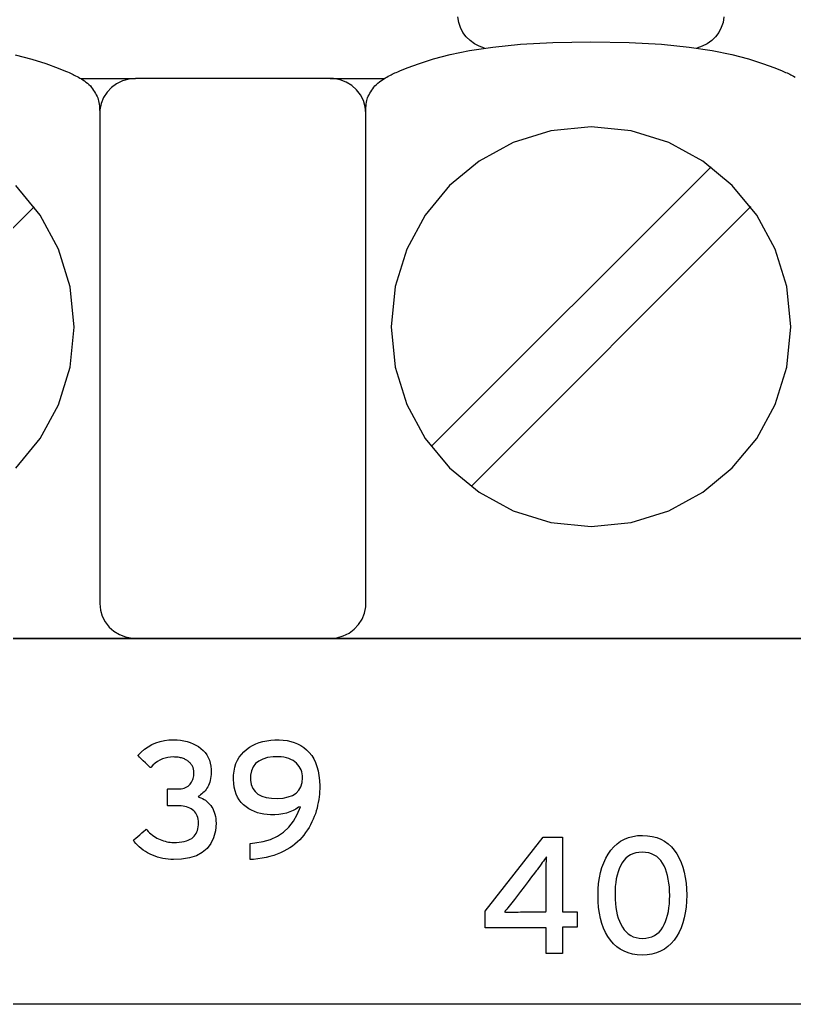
# Model space of a CAD drawing. Extents: x 1 to 47.7, y 0.2 to 35.
# Drawn here: x 39.492 to 40.141, y 8.915 to 9.739 of the extents above; entities that cross this region are included whole.
import ezdxf

# ---------------------------------------------------------------- set-up
doc = ezdxf.new("R2010")
doc.units = 0
doc.header["$MEASUREMENT"] = 0
for name, color, linetype in [('7_1__EMPTY_IO_BOARD_POSITI', 7, 'CONTINUOUS'), ('7_2___8__INDEPENDENT_INPUT', 7, 'CONTINUOUS'), ('7_3___8__OPTOISO_INDEPENDE', 7, 'CONTINUOUS'), ('7_4___24__OPTOISO_INDEPEND', 7, 'CONTINUOUS'), ('7_5___8__INDEPENDENT_INPUT', 7, 'CONTINUOUS'), ('7_6____8__INDEPENDENT_INPU', 7, 'CONTINUOUS'), ('7_7____8__OPTOISO_INDEPEND', 7, 'CONTINUOUS'), ('7_8____8__OPTOISO_INDEPEND', 7, 'CONTINUOUS'), ('8_0_____DWG', 7, 'CONTINUOUS')]:
    doc.layers.add(name, color=color, linetype=linetype)

msp = doc.modelspace()

# ---------------------------------------------------------------- linework, layer by layer
at = {"layer": '7_1__EMPTY_IO_BOARD_POSITI'}
msp.add_lwpolyline([(41.40713, 9.22089), (41.21915, 9.22089), (41.02541, 9.22089), (40.82712, 9.22089), (40.6255, 9.22089), (40.2172, 9.22089), (39.81029, 9.22089), (39.61043, 9.22089), (39.41458, 9.22089)], dxfattribs=at)
at = {"layer": '7_2___8__INDEPENDENT_INPUT'}
for points in [[(39.88171, 9.71531), (39.87727, 9.7168), (39.87318, 9.71892), (39.8695, 9.72161), (39.86629, 9.7248), (39.86361, 9.72844), (39.86152, 9.73248), (39.86008, 9.73684), (39.85936, 9.74148)], [(40.08206, 9.74147), (40.08134, 9.7368), (40.07989, 9.73242), (40.07778, 9.72838), (40.07507, 9.72474), (40.07182, 9.72155), (40.0681, 9.71888), (40.06397, 9.71678), (40.05949, 9.71531)], [(39.78229, 9.66064), (39.7823, 9.66214), (39.78232, 9.66371), (39.78237, 9.66531), (39.78245, 9.66691), (39.78257, 9.66847), (39.78274, 9.66995), (39.78297, 9.67133), (39.78326, 9.67255), (39.78368, 9.67369), (39.78428, 9.67494), (39.78497, 9.67619), (39.78572, 9.67746), (39.78653, 9.67873), (39.78737, 9.68), (39.78821, 9.68126), (39.78904, 9.68252), (39.78983, 9.68377), (39.79106, 9.68493), (39.79237, 9.68599), (39.79365, 9.68699), (39.79491, 9.68792), (39.79615, 9.68878), (39.79738, 9.68959), (39.79861, 9.69035), (39.79984, 9.69106), (39.80108, 9.69172), (39.80225, 9.69234), (39.80334, 9.6929), (39.8044, 9.69342), (39.80546, 9.69393), (39.80657, 9.69444), (39.80777, 9.69497), (39.8091, 9.69554), (39.8106, 9.69615), (39.81691, 9.69864), (39.82719, 9.70244), (39.83898, 9.70626), (39.8528, 9.70993), (39.86918, 9.71328), (39.88864, 9.71617), (39.91171, 9.71843), (39.93891, 9.7199), (39.97077, 9.72043), (40.00263, 9.7199), (40.02983, 9.71843), (40.0529, 9.71617), (40.07235, 9.71328), (40.08873, 9.70993), (40.10255, 9.70626), (40.11433, 9.70244), (40.12461, 9.69864), (40.13093, 9.69615), (40.13243, 9.69554), (40.13376, 9.69497), (40.13495, 9.69444), (40.13606, 9.69393), (40.13713, 9.69342), (40.13818, 9.6929), (40.13928, 9.69234), (40.14044, 9.69172), (40.14168, 9.69106)], [(39.48871, 9.70975), (39.50253, 9.70609), (39.51432, 9.70227), (39.5246, 9.69846), (39.53092, 9.69598), (39.53241, 9.69536), (39.53374, 9.69479), (39.53494, 9.69427), (39.53605, 9.69376), (39.53711, 9.69325), (39.53817, 9.69272), (39.53926, 9.69216), (39.54043, 9.69154), (39.54167, 9.69088), (39.5429, 9.69017), (39.54413, 9.68941), (39.54536, 9.68861), (39.5466, 9.68774), (39.54786, 9.68681), (39.54914, 9.68582), (39.55045, 9.68475), (39.55168, 9.6836), (39.55247, 9.68235), (39.5533, 9.68109), (39.55415, 9.67982), (39.55498, 9.67855), (39.55579, 9.67728), (39.55655, 9.67602), (39.55723, 9.67476), (39.55783, 9.67352), (39.55825, 9.67237), (39.55856, 9.67115), (39.55882, 9.66978), (39.55902, 9.66829), (39.55918, 9.66673), (39.5593, 9.66513), (39.55938, 9.66353), (39.55942, 9.66196), (39.55944, 9.66046)], [(39.5439, 9.68988), (39.58945, 9.68988)], [(39.7523, 9.68988), (39.79785, 9.68988)], [(39.83699, 9.3817), (40.07126, 9.61596)], [(39.48908, 9.3636), (39.50951, 9.38832), (39.52494, 9.4167), (39.53469, 9.44807), (39.53809, 9.48175), (39.53469, 9.51546), (39.52494, 9.54687), (39.50951, 9.57531), (39.48908, 9.60011)], [(39.2704, 9.3481), (39.50467, 9.58237)], [(39.87041, 9.34828), (40.10468, 9.58254)], [(39.4199, 9.22096), (39.5591, 9.22096), (39.70052, 9.22096), (39.98826, 9.22096), (40.27957, 9.22096), (40.57088, 9.22096), (40.85863, 9.22096), (41.00005, 9.22096), (41.13925, 9.22096), (41.27577, 9.22096), (41.40918, 9.22096)]]:
    msp.add_lwpolyline(points, dxfattribs=at)
for points in [[(39.78229, 9.66064), (39.78175, 9.6662), (39.7802, 9.67141), (39.77773, 9.67616), (39.77444, 9.68037), (39.77045, 9.68393), (39.76584, 9.68674), (39.76072, 9.68872), (39.75519, 9.68975), (39.75068, 9.68988), (39.73888, 9.68988), (39.71833, 9.68988), (39.69221, 9.68988), (39.6637, 9.68988), (39.63599, 9.68988), (39.61225, 9.68988), (39.59568, 9.68988), (39.58945, 9.68988), (39.58375, 9.68936), (39.57841, 9.68784), (39.57353, 9.68543), (39.56922, 9.68224), (39.56556, 9.67834), (39.56267, 9.67385), (39.56064, 9.66885), (39.55958, 9.66346), (39.55945, 9.65655), (39.55945, 9.62682), (39.55945, 9.57505), (39.55945, 9.50924), (39.55945, 9.43743), (39.55945, 9.36762), (39.55945, 9.30783), (39.55945, 9.26607), (39.55945, 9.25037), (39.55999, 9.24481), (39.56154, 9.23961), (39.56401, 9.23485), (39.5673, 9.23064), (39.5713, 9.22709), (39.57591, 9.22427), (39.58103, 9.2223), (39.58656, 9.22127), (39.59107, 9.22113), (39.60287, 9.22113), (39.62342, 9.22113), (39.64955, 9.22113), (39.67805, 9.22113), (39.70576, 9.22113), (39.7295, 9.22113), (39.74607, 9.22113), (39.7523, 9.22113), (39.758, 9.22166), (39.76334, 9.22317), (39.76822, 9.22558), (39.77253, 9.22878), (39.77618, 9.23267), (39.77907, 9.23717), (39.78109, 9.24216), (39.78216, 9.24755), (39.78229, 9.25447), (39.78229, 9.28419), (39.78229, 9.33597), (39.78229, 9.40177), (39.78229, 9.47359), (39.78229, 9.5434), (39.78229, 9.60319), (39.78229, 9.64494)], [(39.80341, 9.48193), (39.80681, 9.44825), (39.81656, 9.41688), (39.832, 9.3885), (39.85244, 9.36378), (39.87721, 9.34338), (39.90565, 9.32798), (39.93709, 9.31825), (39.97084, 9.31486), (40.00454, 9.31825), (40.03593, 9.32798), (40.06434, 9.34338), (40.0891, 9.36378), (40.10953, 9.3885), (40.12495, 9.41688), (40.1347, 9.44825), (40.1381, 9.48193), (40.1347, 9.51564), (40.12495, 9.54705), (40.10953, 9.57549), (40.0891, 9.60028), (40.06434, 9.62075), (40.03593, 9.6362), (40.00454, 9.64597), (39.97084, 9.64938), (39.93709, 9.64597), (39.90565, 9.6362), (39.87721, 9.62075), (39.85244, 9.60028), (39.832, 9.57549), (39.81656, 9.54705), (39.80681, 9.51564)]]:
    msp.add_lwpolyline(points, close=True, dxfattribs=at)
at = {"layer": '7_3___8__OPTOISO_INDEPENDE'}
for points in [[(39.88171, 9.71531), (39.87727, 9.7168), (39.87318, 9.71892), (39.8695, 9.72161), (39.86629, 9.7248), (39.86361, 9.72844), (39.86152, 9.73248), (39.86008, 9.73684), (39.85936, 9.74148)], [(40.08206, 9.74147), (40.08134, 9.7368), (40.07989, 9.73242), (40.07778, 9.72838), (40.07507, 9.72474), (40.07182, 9.72155), (40.0681, 9.71888), (40.06397, 9.71678), (40.05949, 9.71531)], [(39.78229, 9.66064), (39.7823, 9.66214), (39.78232, 9.66371), (39.78237, 9.66531), (39.78245, 9.66691), (39.78257, 9.66847), (39.78274, 9.66995), (39.78297, 9.67133), (39.78326, 9.67255), (39.78368, 9.67369), (39.78428, 9.67494), (39.78497, 9.67619), (39.78572, 9.67746), (39.78653, 9.67873), (39.78737, 9.68), (39.78821, 9.68126), (39.78904, 9.68252), (39.78983, 9.68377), (39.79106, 9.68493), (39.79237, 9.68599), (39.79365, 9.68699), (39.79491, 9.68792), (39.79615, 9.68878), (39.79738, 9.68959), (39.79861, 9.69035), (39.79984, 9.69106), (39.80108, 9.69172), (39.80225, 9.69234), (39.80334, 9.6929), (39.8044, 9.69342), (39.80546, 9.69393), (39.80657, 9.69444), (39.80777, 9.69497), (39.8091, 9.69554), (39.8106, 9.69615), (39.81691, 9.69864), (39.82719, 9.70244), (39.83898, 9.70626), (39.8528, 9.70993), (39.86918, 9.71328), (39.88864, 9.71617), (39.91171, 9.71843), (39.93891, 9.7199), (39.97077, 9.72043), (40.00263, 9.7199), (40.02983, 9.71843), (40.0529, 9.71617), (40.07235, 9.71328), (40.08873, 9.70993), (40.10255, 9.70626), (40.11433, 9.70244), (40.12461, 9.69864), (40.13093, 9.69615), (40.13243, 9.69554), (40.13376, 9.69497), (40.13495, 9.69444), (40.13606, 9.69393), (40.13713, 9.69342), (40.13818, 9.6929), (40.13928, 9.69234), (40.14044, 9.69172), (40.14168, 9.69106)], [(39.48871, 9.70975), (39.50253, 9.70609), (39.51432, 9.70227), (39.5246, 9.69846), (39.53092, 9.69598), (39.53241, 9.69536), (39.53374, 9.69479), (39.53494, 9.69427), (39.53605, 9.69376), (39.53711, 9.69325), (39.53817, 9.69272), (39.53926, 9.69216), (39.54043, 9.69154), (39.54167, 9.69088), (39.5429, 9.69017), (39.54413, 9.68941), (39.54536, 9.68861), (39.5466, 9.68774), (39.54786, 9.68681), (39.54914, 9.68582), (39.55045, 9.68475), (39.55168, 9.6836), (39.55247, 9.68235), (39.5533, 9.68109), (39.55415, 9.67982), (39.55498, 9.67855), (39.55579, 9.67728), (39.55655, 9.67602), (39.55723, 9.67476), (39.55783, 9.67352), (39.55825, 9.67237), (39.55856, 9.67115), (39.55882, 9.66978), (39.55902, 9.66829), (39.55918, 9.66673), (39.5593, 9.66513), (39.55938, 9.66353), (39.55942, 9.66196), (39.55944, 9.66046)], [(39.5439, 9.68988), (39.58945, 9.68988)], [(39.7523, 9.68988), (39.79785, 9.68988)], [(39.83699, 9.3817), (40.07126, 9.61596)], [(39.48908, 9.3636), (39.50951, 9.38832), (39.52494, 9.4167), (39.53469, 9.44807), (39.53809, 9.48175), (39.53469, 9.51546), (39.52494, 9.54687), (39.50951, 9.57531), (39.48908, 9.60011)], [(39.2704, 9.3481), (39.50467, 9.58237)], [(39.87041, 9.34828), (40.10468, 9.58254)], [(39.4199, 9.22096), (39.5591, 9.22096), (39.70052, 9.22096), (39.98826, 9.22096), (40.27957, 9.22096), (40.57088, 9.22096), (40.85863, 9.22096), (41.00005, 9.22096), (41.13925, 9.22096), (41.27577, 9.22096), (41.40918, 9.22096)]]:
    msp.add_lwpolyline(points, dxfattribs=at)
for points in [[(39.78229, 9.66064), (39.78175, 9.6662), (39.7802, 9.67141), (39.77773, 9.67616), (39.77444, 9.68037), (39.77045, 9.68393), (39.76584, 9.68674), (39.76072, 9.68872), (39.75519, 9.68975), (39.75068, 9.68988), (39.73888, 9.68988), (39.71833, 9.68988), (39.69221, 9.68988), (39.6637, 9.68988), (39.63599, 9.68988), (39.61225, 9.68988), (39.59568, 9.68988), (39.58945, 9.68988), (39.58375, 9.68936), (39.57841, 9.68784), (39.57353, 9.68543), (39.56922, 9.68224), (39.56556, 9.67834), (39.56267, 9.67385), (39.56064, 9.66885), (39.55958, 9.66346), (39.55945, 9.65655), (39.55945, 9.62682), (39.55945, 9.57505), (39.55945, 9.50924), (39.55945, 9.43743), (39.55945, 9.36762), (39.55945, 9.30783), (39.55945, 9.26607), (39.55945, 9.25037), (39.55999, 9.24481), (39.56154, 9.23961), (39.56401, 9.23485), (39.5673, 9.23064), (39.5713, 9.22709), (39.57591, 9.22427), (39.58103, 9.2223), (39.58656, 9.22127), (39.59107, 9.22113), (39.60287, 9.22113), (39.62342, 9.22113), (39.64955, 9.22113), (39.67805, 9.22113), (39.70576, 9.22113), (39.7295, 9.22113), (39.74607, 9.22113), (39.7523, 9.22113), (39.758, 9.22166), (39.76334, 9.22317), (39.76822, 9.22558), (39.77253, 9.22878), (39.77618, 9.23267), (39.77907, 9.23717), (39.78109, 9.24216), (39.78216, 9.24755), (39.78229, 9.25447), (39.78229, 9.28419), (39.78229, 9.33597), (39.78229, 9.40177), (39.78229, 9.47359), (39.78229, 9.5434), (39.78229, 9.60319), (39.78229, 9.64494)], [(39.80341, 9.48193), (39.80681, 9.44825), (39.81656, 9.41688), (39.832, 9.3885), (39.85244, 9.36378), (39.87721, 9.34338), (39.90565, 9.32798), (39.93709, 9.31825), (39.97084, 9.31486), (40.00454, 9.31825), (40.03593, 9.32798), (40.06434, 9.34338), (40.0891, 9.36378), (40.10953, 9.3885), (40.12495, 9.41688), (40.1347, 9.44825), (40.1381, 9.48193), (40.1347, 9.51564), (40.12495, 9.54705), (40.10953, 9.57549), (40.0891, 9.60028), (40.06434, 9.62075), (40.03593, 9.6362), (40.00454, 9.64597), (39.97084, 9.64938), (39.93709, 9.64597), (39.90565, 9.6362), (39.87721, 9.62075), (39.85244, 9.60028), (39.832, 9.57549), (39.81656, 9.54705), (39.80681, 9.51564)]]:
    msp.add_lwpolyline(points, close=True, dxfattribs=at)
at = {"layer": '7_4___24__OPTOISO_INDEPEND'}
for points in [[(39.88171, 9.71531), (39.87727, 9.7168), (39.87318, 9.71892), (39.8695, 9.72161), (39.86629, 9.7248), (39.86361, 9.72844), (39.86152, 9.73248), (39.86008, 9.73684), (39.85936, 9.74148)], [(40.08206, 9.74147), (40.08134, 9.7368), (40.07989, 9.73242), (40.07778, 9.72838), (40.07507, 9.72474), (40.07182, 9.72155), (40.0681, 9.71888), (40.06397, 9.71678), (40.05949, 9.71531)], [(39.78229, 9.66064), (39.7823, 9.66214), (39.78232, 9.66371), (39.78237, 9.66531), (39.78245, 9.66691), (39.78257, 9.66847), (39.78274, 9.66995), (39.78297, 9.67133), (39.78326, 9.67255), (39.78368, 9.67369), (39.78428, 9.67494), (39.78497, 9.67619), (39.78572, 9.67746), (39.78653, 9.67873), (39.78737, 9.68), (39.78821, 9.68126), (39.78904, 9.68252), (39.78983, 9.68377), (39.79106, 9.68493), (39.79237, 9.68599), (39.79365, 9.68699), (39.79491, 9.68792), (39.79615, 9.68878), (39.79738, 9.68959), (39.79861, 9.69035), (39.79984, 9.69106), (39.80108, 9.69172), (39.80225, 9.69234), (39.80334, 9.6929), (39.8044, 9.69342), (39.80546, 9.69393), (39.80657, 9.69444), (39.80777, 9.69497), (39.8091, 9.69554), (39.8106, 9.69615), (39.81691, 9.69864), (39.82719, 9.70244), (39.83898, 9.70626), (39.8528, 9.70993), (39.86918, 9.71328), (39.88864, 9.71617), (39.91171, 9.71843), (39.93891, 9.7199), (39.97077, 9.72043), (40.00263, 9.7199), (40.02983, 9.71843), (40.0529, 9.71617), (40.07235, 9.71328), (40.08873, 9.70993), (40.10255, 9.70626), (40.11433, 9.70244), (40.12461, 9.69864), (40.13093, 9.69615), (40.13243, 9.69554), (40.13376, 9.69497), (40.13495, 9.69444), (40.13606, 9.69393), (40.13713, 9.69342), (40.13818, 9.6929), (40.13928, 9.69234), (40.14044, 9.69172), (40.14168, 9.69106)], [(39.48871, 9.70975), (39.50253, 9.70609), (39.51432, 9.70227), (39.5246, 9.69846), (39.53092, 9.69598), (39.53241, 9.69536), (39.53374, 9.69479), (39.53494, 9.69427), (39.53605, 9.69376), (39.53711, 9.69325), (39.53817, 9.69272), (39.53926, 9.69216), (39.54043, 9.69154), (39.54167, 9.69088), (39.5429, 9.69017), (39.54413, 9.68941), (39.54536, 9.68861), (39.5466, 9.68774), (39.54786, 9.68681), (39.54914, 9.68582), (39.55045, 9.68475), (39.55168, 9.6836), (39.55247, 9.68235), (39.5533, 9.68109), (39.55415, 9.67982), (39.55498, 9.67855), (39.55579, 9.67728), (39.55655, 9.67602), (39.55723, 9.67476), (39.55783, 9.67352), (39.55825, 9.67237), (39.55856, 9.67115), (39.55882, 9.66978), (39.55902, 9.66829), (39.55918, 9.66673), (39.5593, 9.66513), (39.55938, 9.66353), (39.55942, 9.66196), (39.55944, 9.66046)], [(39.5439, 9.68988), (39.58945, 9.68988)], [(39.7523, 9.68988), (39.79785, 9.68988)], [(39.83699, 9.3817), (40.07126, 9.61596)], [(39.48908, 9.3636), (39.50951, 9.38832), (39.52494, 9.4167), (39.53469, 9.44807), (39.53809, 9.48175), (39.53469, 9.51546), (39.52494, 9.54687), (39.50951, 9.57531), (39.48908, 9.60011)], [(39.2704, 9.3481), (39.50467, 9.58237)], [(39.87041, 9.34828), (40.10468, 9.58254)], [(39.4199, 9.22096), (39.5591, 9.22096), (39.70052, 9.22096), (39.98826, 9.22096), (40.27957, 9.22096), (40.57088, 9.22096), (40.85863, 9.22096), (41.00005, 9.22096), (41.13925, 9.22096), (41.27577, 9.22096), (41.40918, 9.22096)]]:
    msp.add_lwpolyline(points, dxfattribs=at)
for points in [[(39.78229, 9.66064), (39.78175, 9.6662), (39.7802, 9.67141), (39.77773, 9.67616), (39.77444, 9.68037), (39.77045, 9.68393), (39.76584, 9.68674), (39.76072, 9.68872), (39.75519, 9.68975), (39.75068, 9.68988), (39.73888, 9.68988), (39.71833, 9.68988), (39.69221, 9.68988), (39.6637, 9.68988), (39.63599, 9.68988), (39.61225, 9.68988), (39.59568, 9.68988), (39.58945, 9.68988), (39.58375, 9.68936), (39.57841, 9.68784), (39.57353, 9.68543), (39.56922, 9.68224), (39.56556, 9.67834), (39.56267, 9.67385), (39.56064, 9.66885), (39.55958, 9.66346), (39.55945, 9.65655), (39.55945, 9.62682), (39.55945, 9.57505), (39.55945, 9.50924), (39.55945, 9.43743), (39.55945, 9.36762), (39.55945, 9.30783), (39.55945, 9.26607), (39.55945, 9.25037), (39.55999, 9.24481), (39.56154, 9.23961), (39.56401, 9.23485), (39.5673, 9.23064), (39.5713, 9.22709), (39.57591, 9.22427), (39.58103, 9.2223), (39.58656, 9.22127), (39.59107, 9.22113), (39.60287, 9.22113), (39.62342, 9.22113), (39.64955, 9.22113), (39.67805, 9.22113), (39.70576, 9.22113), (39.7295, 9.22113), (39.74607, 9.22113), (39.7523, 9.22113), (39.758, 9.22166), (39.76334, 9.22317), (39.76822, 9.22558), (39.77253, 9.22878), (39.77618, 9.23267), (39.77907, 9.23717), (39.78109, 9.24216), (39.78216, 9.24755), (39.78229, 9.25447), (39.78229, 9.28419), (39.78229, 9.33597), (39.78229, 9.40177), (39.78229, 9.47359), (39.78229, 9.5434), (39.78229, 9.60319), (39.78229, 9.64494)], [(39.80341, 9.48193), (39.80681, 9.44825), (39.81656, 9.41688), (39.832, 9.3885), (39.85244, 9.36378), (39.87721, 9.34338), (39.90565, 9.32798), (39.93709, 9.31825), (39.97084, 9.31486), (40.00454, 9.31825), (40.03593, 9.32798), (40.06434, 9.34338), (40.0891, 9.36378), (40.10953, 9.3885), (40.12495, 9.41688), (40.1347, 9.44825), (40.1381, 9.48193), (40.1347, 9.51564), (40.12495, 9.54705), (40.10953, 9.57549), (40.0891, 9.60028), (40.06434, 9.62075), (40.03593, 9.6362), (40.00454, 9.64597), (39.97084, 9.64938), (39.93709, 9.64597), (39.90565, 9.6362), (39.87721, 9.62075), (39.85244, 9.60028), (39.832, 9.57549), (39.81656, 9.54705), (39.80681, 9.51564)]]:
    msp.add_lwpolyline(points, close=True, dxfattribs=at)
at = {"layer": '7_5___8__INDEPENDENT_INPUT'}
for points in [[(39.88171, 9.71531), (39.87727, 9.7168), (39.87318, 9.71892), (39.8695, 9.72161), (39.86629, 9.7248), (39.86361, 9.72844), (39.86152, 9.73248), (39.86008, 9.73684), (39.85936, 9.74148)], [(40.08206, 9.74147), (40.08134, 9.7368), (40.07989, 9.73242), (40.07778, 9.72838), (40.07507, 9.72474), (40.07182, 9.72155), (40.0681, 9.71888), (40.06397, 9.71678), (40.05949, 9.71531)], [(39.78229, 9.66064), (39.7823, 9.66214), (39.78232, 9.66371), (39.78237, 9.66531), (39.78245, 9.66691), (39.78257, 9.66847), (39.78274, 9.66995), (39.78297, 9.67133), (39.78326, 9.67255), (39.78368, 9.67369), (39.78428, 9.67494), (39.78497, 9.67619), (39.78572, 9.67746), (39.78653, 9.67873), (39.78737, 9.68), (39.78821, 9.68126), (39.78904, 9.68252), (39.78983, 9.68377), (39.79106, 9.68493), (39.79237, 9.68599), (39.79365, 9.68699), (39.79491, 9.68792), (39.79615, 9.68878), (39.79738, 9.68959), (39.79861, 9.69035), (39.79984, 9.69106), (39.80108, 9.69172), (39.80225, 9.69234), (39.80334, 9.6929), (39.8044, 9.69342), (39.80546, 9.69393), (39.80657, 9.69444), (39.80777, 9.69497), (39.8091, 9.69554), (39.8106, 9.69615), (39.81691, 9.69864), (39.82719, 9.70244), (39.83898, 9.70626), (39.8528, 9.70993), (39.86918, 9.71328), (39.88864, 9.71617), (39.91171, 9.71843), (39.93891, 9.7199), (39.97077, 9.72043), (40.00263, 9.7199), (40.02983, 9.71843), (40.0529, 9.71617), (40.07235, 9.71328), (40.08873, 9.70993), (40.10255, 9.70626), (40.11433, 9.70244), (40.12461, 9.69864), (40.13093, 9.69615), (40.13243, 9.69554), (40.13376, 9.69497), (40.13495, 9.69444), (40.13606, 9.69393), (40.13713, 9.69342), (40.13818, 9.6929), (40.13928, 9.69234), (40.14044, 9.69172), (40.14168, 9.69106)], [(39.48871, 9.70975), (39.50253, 9.70609), (39.51432, 9.70227), (39.5246, 9.69846), (39.53092, 9.69598), (39.53241, 9.69536), (39.53374, 9.69479), (39.53494, 9.69427), (39.53605, 9.69376), (39.53711, 9.69325), (39.53817, 9.69272), (39.53926, 9.69216), (39.54043, 9.69154), (39.54167, 9.69088), (39.5429, 9.69017), (39.54413, 9.68941), (39.54536, 9.68861), (39.5466, 9.68774), (39.54786, 9.68681), (39.54914, 9.68582), (39.55045, 9.68475), (39.55168, 9.6836), (39.55247, 9.68235), (39.5533, 9.68109), (39.55415, 9.67982), (39.55498, 9.67855), (39.55579, 9.67728), (39.55655, 9.67602), (39.55723, 9.67476), (39.55783, 9.67352), (39.55825, 9.67237), (39.55856, 9.67115), (39.55882, 9.66978), (39.55902, 9.66829), (39.55918, 9.66673), (39.5593, 9.66513), (39.55938, 9.66353), (39.55942, 9.66196), (39.55944, 9.66046)], [(39.5439, 9.68988), (39.58945, 9.68988)], [(39.7523, 9.68988), (39.79785, 9.68988)], [(39.83699, 9.3817), (40.07126, 9.61596)], [(39.48908, 9.3636), (39.50951, 9.38832), (39.52494, 9.4167), (39.53469, 9.44807), (39.53809, 9.48175), (39.53469, 9.51546), (39.52494, 9.54687), (39.50951, 9.57531), (39.48908, 9.60011)], [(39.2704, 9.3481), (39.50467, 9.58237)], [(39.87041, 9.34828), (40.10468, 9.58254)], [(39.4199, 9.22096), (39.5591, 9.22096), (39.70052, 9.22096), (39.98826, 9.22096), (40.27957, 9.22096), (40.57088, 9.22096), (40.85863, 9.22096), (41.00005, 9.22096), (41.13925, 9.22096), (41.27577, 9.22096), (41.40918, 9.22096)]]:
    msp.add_lwpolyline(points, dxfattribs=at)
for points in [[(39.78229, 9.66064), (39.78175, 9.6662), (39.7802, 9.67141), (39.77773, 9.67616), (39.77444, 9.68037), (39.77045, 9.68393), (39.76584, 9.68674), (39.76072, 9.68872), (39.75519, 9.68975), (39.75068, 9.68988), (39.73888, 9.68988), (39.71833, 9.68988), (39.69221, 9.68988), (39.6637, 9.68988), (39.63599, 9.68988), (39.61225, 9.68988), (39.59568, 9.68988), (39.58945, 9.68988), (39.58375, 9.68936), (39.57841, 9.68784), (39.57353, 9.68543), (39.56922, 9.68224), (39.56556, 9.67834), (39.56267, 9.67385), (39.56064, 9.66885), (39.55958, 9.66346), (39.55945, 9.65655), (39.55945, 9.62682), (39.55945, 9.57505), (39.55945, 9.50924), (39.55945, 9.43743), (39.55945, 9.36762), (39.55945, 9.30783), (39.55945, 9.26607), (39.55945, 9.25037), (39.55999, 9.24481), (39.56154, 9.23961), (39.56401, 9.23485), (39.5673, 9.23064), (39.5713, 9.22709), (39.57591, 9.22427), (39.58103, 9.2223), (39.58656, 9.22127), (39.59107, 9.22113), (39.60287, 9.22113), (39.62342, 9.22113), (39.64955, 9.22113), (39.67805, 9.22113), (39.70576, 9.22113), (39.7295, 9.22113), (39.74607, 9.22113), (39.7523, 9.22113), (39.758, 9.22166), (39.76334, 9.22317), (39.76822, 9.22558), (39.77253, 9.22878), (39.77618, 9.23267), (39.77907, 9.23717), (39.78109, 9.24216), (39.78216, 9.24755), (39.78229, 9.25447), (39.78229, 9.28419), (39.78229, 9.33597), (39.78229, 9.40177), (39.78229, 9.47359), (39.78229, 9.5434), (39.78229, 9.60319), (39.78229, 9.64494)], [(39.80341, 9.48193), (39.80681, 9.44825), (39.81656, 9.41688), (39.832, 9.3885), (39.85244, 9.36378), (39.87721, 9.34338), (39.90565, 9.32798), (39.93709, 9.31825), (39.97084, 9.31486), (40.00454, 9.31825), (40.03593, 9.32798), (40.06434, 9.34338), (40.0891, 9.36378), (40.10953, 9.3885), (40.12495, 9.41688), (40.1347, 9.44825), (40.1381, 9.48193), (40.1347, 9.51564), (40.12495, 9.54705), (40.10953, 9.57549), (40.0891, 9.60028), (40.06434, 9.62075), (40.03593, 9.6362), (40.00454, 9.64597), (39.97084, 9.64938), (39.93709, 9.64597), (39.90565, 9.6362), (39.87721, 9.62075), (39.85244, 9.60028), (39.832, 9.57549), (39.81656, 9.54705), (39.80681, 9.51564)]]:
    msp.add_lwpolyline(points, close=True, dxfattribs=at)
at = {"layer": '7_6____8__INDEPENDENT_INPU'}
for points in [[(39.88171, 9.71531), (39.87727, 9.7168), (39.87318, 9.71892), (39.8695, 9.72161), (39.86629, 9.7248), (39.86361, 9.72844), (39.86152, 9.73248), (39.86008, 9.73684), (39.85936, 9.74148)], [(40.08206, 9.74147), (40.08134, 9.7368), (40.07989, 9.73242), (40.07778, 9.72838), (40.07507, 9.72474), (40.07182, 9.72155), (40.0681, 9.71888), (40.06397, 9.71678), (40.05949, 9.71531)], [(39.78229, 9.66064), (39.7823, 9.66214), (39.78232, 9.66371), (39.78237, 9.66531), (39.78245, 9.66691), (39.78257, 9.66847), (39.78274, 9.66995), (39.78297, 9.67133), (39.78326, 9.67255), (39.78368, 9.67369), (39.78428, 9.67494), (39.78497, 9.67619), (39.78572, 9.67746), (39.78653, 9.67873), (39.78737, 9.68), (39.78821, 9.68126), (39.78904, 9.68252), (39.78983, 9.68377), (39.79106, 9.68493), (39.79237, 9.68599), (39.79365, 9.68699), (39.79491, 9.68792), (39.79615, 9.68878), (39.79738, 9.68959), (39.79861, 9.69035), (39.79984, 9.69106), (39.80108, 9.69172), (39.80225, 9.69234), (39.80334, 9.6929), (39.8044, 9.69342), (39.80546, 9.69393), (39.80657, 9.69444), (39.80777, 9.69497), (39.8091, 9.69554), (39.8106, 9.69615), (39.81691, 9.69864), (39.82719, 9.70244), (39.83898, 9.70626), (39.8528, 9.70993), (39.86918, 9.71328), (39.88864, 9.71617), (39.91171, 9.71843), (39.93891, 9.7199), (39.97077, 9.72043), (40.00263, 9.7199), (40.02983, 9.71843), (40.0529, 9.71617), (40.07235, 9.71328), (40.08873, 9.70993), (40.10255, 9.70626), (40.11433, 9.70244), (40.12461, 9.69864), (40.13093, 9.69615), (40.13243, 9.69554), (40.13376, 9.69497), (40.13495, 9.69444), (40.13606, 9.69393), (40.13713, 9.69342), (40.13818, 9.6929), (40.13928, 9.69234), (40.14044, 9.69172), (40.14168, 9.69106)], [(39.48871, 9.70975), (39.50253, 9.70609), (39.51432, 9.70227), (39.5246, 9.69846), (39.53092, 9.69598), (39.53241, 9.69536), (39.53374, 9.69479), (39.53494, 9.69427), (39.53605, 9.69376), (39.53711, 9.69325), (39.53817, 9.69272), (39.53926, 9.69216), (39.54043, 9.69154), (39.54167, 9.69088), (39.5429, 9.69017), (39.54413, 9.68941), (39.54536, 9.68861), (39.5466, 9.68774), (39.54786, 9.68681), (39.54914, 9.68582), (39.55045, 9.68475), (39.55168, 9.6836), (39.55247, 9.68235), (39.5533, 9.68109), (39.55415, 9.67982), (39.55498, 9.67855), (39.55579, 9.67728), (39.55655, 9.67602), (39.55723, 9.67476), (39.55783, 9.67352), (39.55825, 9.67237), (39.55856, 9.67115), (39.55882, 9.66978), (39.55902, 9.66829), (39.55918, 9.66673), (39.5593, 9.66513), (39.55938, 9.66353), (39.55942, 9.66196), (39.55944, 9.66046)], [(39.5439, 9.68988), (39.58945, 9.68988)], [(39.7523, 9.68988), (39.79785, 9.68988)], [(39.83699, 9.3817), (40.07126, 9.61596)], [(39.48908, 9.3636), (39.50951, 9.38832), (39.52494, 9.4167), (39.53469, 9.44807), (39.53809, 9.48175), (39.53469, 9.51546), (39.52494, 9.54687), (39.50951, 9.57531), (39.48908, 9.60011)], [(39.2704, 9.3481), (39.50467, 9.58237)], [(39.87041, 9.34828), (40.10468, 9.58254)], [(39.4199, 9.22096), (39.5591, 9.22096), (39.70052, 9.22096), (39.98826, 9.22096), (40.27957, 9.22096), (40.57088, 9.22096), (40.85863, 9.22096), (41.00005, 9.22096), (41.13925, 9.22096), (41.27577, 9.22096), (41.40918, 9.22096)]]:
    msp.add_lwpolyline(points, dxfattribs=at)
for points in [[(39.78229, 9.66064), (39.78175, 9.6662), (39.7802, 9.67141), (39.77773, 9.67616), (39.77444, 9.68037), (39.77045, 9.68393), (39.76584, 9.68674), (39.76072, 9.68872), (39.75519, 9.68975), (39.75068, 9.68988), (39.73888, 9.68988), (39.71833, 9.68988), (39.69221, 9.68988), (39.6637, 9.68988), (39.63599, 9.68988), (39.61225, 9.68988), (39.59568, 9.68988), (39.58945, 9.68988), (39.58375, 9.68936), (39.57841, 9.68784), (39.57353, 9.68543), (39.56922, 9.68224), (39.56556, 9.67834), (39.56267, 9.67385), (39.56064, 9.66885), (39.55958, 9.66346), (39.55945, 9.65655), (39.55945, 9.62682), (39.55945, 9.57505), (39.55945, 9.50924), (39.55945, 9.43743), (39.55945, 9.36762), (39.55945, 9.30783), (39.55945, 9.26607), (39.55945, 9.25037), (39.55999, 9.24481), (39.56154, 9.23961), (39.56401, 9.23485), (39.5673, 9.23064), (39.5713, 9.22709), (39.57591, 9.22427), (39.58103, 9.2223), (39.58656, 9.22127), (39.59107, 9.22113), (39.60287, 9.22113), (39.62342, 9.22113), (39.64955, 9.22113), (39.67805, 9.22113), (39.70576, 9.22113), (39.7295, 9.22113), (39.74607, 9.22113), (39.7523, 9.22113), (39.758, 9.22166), (39.76334, 9.22317), (39.76822, 9.22558), (39.77253, 9.22878), (39.77618, 9.23267), (39.77907, 9.23717), (39.78109, 9.24216), (39.78216, 9.24755), (39.78229, 9.25447), (39.78229, 9.28419), (39.78229, 9.33597), (39.78229, 9.40177), (39.78229, 9.47359), (39.78229, 9.5434), (39.78229, 9.60319), (39.78229, 9.64494)], [(39.80341, 9.48193), (39.80681, 9.44825), (39.81656, 9.41688), (39.832, 9.3885), (39.85244, 9.36378), (39.87721, 9.34338), (39.90565, 9.32798), (39.93709, 9.31825), (39.97084, 9.31486), (40.00454, 9.31825), (40.03593, 9.32798), (40.06434, 9.34338), (40.0891, 9.36378), (40.10953, 9.3885), (40.12495, 9.41688), (40.1347, 9.44825), (40.1381, 9.48193), (40.1347, 9.51564), (40.12495, 9.54705), (40.10953, 9.57549), (40.0891, 9.60028), (40.06434, 9.62075), (40.03593, 9.6362), (40.00454, 9.64597), (39.97084, 9.64938), (39.93709, 9.64597), (39.90565, 9.6362), (39.87721, 9.62075), (39.85244, 9.60028), (39.832, 9.57549), (39.81656, 9.54705), (39.80681, 9.51564)]]:
    msp.add_lwpolyline(points, close=True, dxfattribs=at)
at = {"layer": '7_7____8__OPTOISO_INDEPEND'}
for points in [[(39.88171, 9.71531), (39.87727, 9.7168), (39.87318, 9.71892), (39.8695, 9.72161), (39.86629, 9.7248), (39.86361, 9.72844), (39.86152, 9.73248), (39.86008, 9.73684), (39.85936, 9.74148)], [(40.08206, 9.74147), (40.08134, 9.7368), (40.07989, 9.73242), (40.07778, 9.72838), (40.07507, 9.72474), (40.07182, 9.72155), (40.0681, 9.71888), (40.06397, 9.71678), (40.05949, 9.71531)], [(39.78229, 9.66064), (39.7823, 9.66214), (39.78232, 9.66371), (39.78237, 9.66531), (39.78245, 9.66691), (39.78257, 9.66847), (39.78274, 9.66995), (39.78297, 9.67133), (39.78326, 9.67255), (39.78368, 9.67369), (39.78428, 9.67494), (39.78497, 9.67619), (39.78572, 9.67746), (39.78653, 9.67873), (39.78737, 9.68), (39.78821, 9.68126), (39.78904, 9.68252), (39.78983, 9.68377), (39.79106, 9.68493), (39.79237, 9.68599), (39.79365, 9.68699), (39.79491, 9.68792), (39.79615, 9.68878), (39.79738, 9.68959), (39.79861, 9.69035), (39.79984, 9.69106), (39.80108, 9.69172), (39.80225, 9.69234), (39.80334, 9.6929), (39.8044, 9.69342), (39.80546, 9.69393), (39.80657, 9.69444), (39.80777, 9.69497), (39.8091, 9.69554), (39.8106, 9.69615), (39.81691, 9.69864), (39.82719, 9.70244), (39.83898, 9.70626), (39.8528, 9.70993), (39.86918, 9.71328), (39.88864, 9.71617), (39.91171, 9.71843), (39.93891, 9.7199), (39.97077, 9.72043), (40.00263, 9.7199), (40.02983, 9.71843), (40.0529, 9.71617), (40.07235, 9.71328), (40.08873, 9.70993), (40.10255, 9.70626), (40.11433, 9.70244), (40.12461, 9.69864), (40.13093, 9.69615), (40.13243, 9.69554), (40.13376, 9.69497), (40.13495, 9.69444), (40.13606, 9.69393), (40.13713, 9.69342), (40.13818, 9.6929), (40.13928, 9.69234), (40.14044, 9.69172), (40.14168, 9.69106)], [(39.48871, 9.70975), (39.50253, 9.70609), (39.51432, 9.70227), (39.5246, 9.69846), (39.53092, 9.69598), (39.53241, 9.69536), (39.53374, 9.69479), (39.53494, 9.69427), (39.53605, 9.69376), (39.53711, 9.69325), (39.53817, 9.69272), (39.53926, 9.69216), (39.54043, 9.69154), (39.54167, 9.69088), (39.5429, 9.69017), (39.54413, 9.68941), (39.54536, 9.68861), (39.5466, 9.68774), (39.54786, 9.68681), (39.54914, 9.68582), (39.55045, 9.68475), (39.55168, 9.6836), (39.55247, 9.68235), (39.5533, 9.68109), (39.55415, 9.67982), (39.55498, 9.67855), (39.55579, 9.67728), (39.55655, 9.67602), (39.55723, 9.67476), (39.55783, 9.67352), (39.55825, 9.67237), (39.55856, 9.67115), (39.55882, 9.66978), (39.55902, 9.66829), (39.55918, 9.66673), (39.5593, 9.66513), (39.55938, 9.66353), (39.55942, 9.66196), (39.55944, 9.66046)], [(39.5439, 9.68988), (39.58945, 9.68988)], [(39.7523, 9.68988), (39.79785, 9.68988)], [(39.83699, 9.3817), (40.07126, 9.61596)], [(39.48908, 9.3636), (39.50951, 9.38832), (39.52494, 9.4167), (39.53469, 9.44807), (39.53809, 9.48175), (39.53469, 9.51546), (39.52494, 9.54687), (39.50951, 9.57531), (39.48908, 9.60011)], [(39.2704, 9.3481), (39.50467, 9.58237)], [(39.87041, 9.34828), (40.10468, 9.58254)], [(39.4199, 9.22096), (39.5591, 9.22096), (39.70052, 9.22096), (39.98826, 9.22096), (40.27957, 9.22096), (40.57088, 9.22096), (40.85863, 9.22096), (41.00005, 9.22096), (41.13925, 9.22096), (41.27577, 9.22096), (41.40918, 9.22096)]]:
    msp.add_lwpolyline(points, dxfattribs=at)
for points in [[(39.78229, 9.66064), (39.78175, 9.6662), (39.7802, 9.67141), (39.77773, 9.67616), (39.77444, 9.68037), (39.77045, 9.68393), (39.76584, 9.68674), (39.76072, 9.68872), (39.75519, 9.68975), (39.75068, 9.68988), (39.73888, 9.68988), (39.71833, 9.68988), (39.69221, 9.68988), (39.6637, 9.68988), (39.63599, 9.68988), (39.61225, 9.68988), (39.59568, 9.68988), (39.58945, 9.68988), (39.58375, 9.68936), (39.57841, 9.68784), (39.57353, 9.68543), (39.56922, 9.68224), (39.56556, 9.67834), (39.56267, 9.67385), (39.56064, 9.66885), (39.55958, 9.66346), (39.55945, 9.65655), (39.55945, 9.62682), (39.55945, 9.57505), (39.55945, 9.50924), (39.55945, 9.43743), (39.55945, 9.36762), (39.55945, 9.30783), (39.55945, 9.26607), (39.55945, 9.25037), (39.55999, 9.24481), (39.56154, 9.23961), (39.56401, 9.23485), (39.5673, 9.23064), (39.5713, 9.22709), (39.57591, 9.22427), (39.58103, 9.2223), (39.58656, 9.22127), (39.59107, 9.22113), (39.60287, 9.22113), (39.62342, 9.22113), (39.64955, 9.22113), (39.67805, 9.22113), (39.70576, 9.22113), (39.7295, 9.22113), (39.74607, 9.22113), (39.7523, 9.22113), (39.758, 9.22166), (39.76334, 9.22317), (39.76822, 9.22558), (39.77253, 9.22878), (39.77618, 9.23267), (39.77907, 9.23717), (39.78109, 9.24216), (39.78216, 9.24755), (39.78229, 9.25447), (39.78229, 9.28419), (39.78229, 9.33597), (39.78229, 9.40177), (39.78229, 9.47359), (39.78229, 9.5434), (39.78229, 9.60319), (39.78229, 9.64494)], [(39.80341, 9.48193), (39.80681, 9.44825), (39.81656, 9.41688), (39.832, 9.3885), (39.85244, 9.36378), (39.87721, 9.34338), (39.90565, 9.32798), (39.93709, 9.31825), (39.97084, 9.31486), (40.00454, 9.31825), (40.03593, 9.32798), (40.06434, 9.34338), (40.0891, 9.36378), (40.10953, 9.3885), (40.12495, 9.41688), (40.1347, 9.44825), (40.1381, 9.48193), (40.1347, 9.51564), (40.12495, 9.54705), (40.10953, 9.57549), (40.0891, 9.60028), (40.06434, 9.62075), (40.03593, 9.6362), (40.00454, 9.64597), (39.97084, 9.64938), (39.93709, 9.64597), (39.90565, 9.6362), (39.87721, 9.62075), (39.85244, 9.60028), (39.832, 9.57549), (39.81656, 9.54705), (39.80681, 9.51564)]]:
    msp.add_lwpolyline(points, close=True, dxfattribs=at)
at = {"layer": '7_8____8__OPTOISO_INDEPEND'}
for points in [[(39.88171, 9.71531), (39.87727, 9.7168), (39.87318, 9.71892), (39.8695, 9.72161), (39.86629, 9.7248), (39.86361, 9.72844), (39.86152, 9.73248), (39.86008, 9.73684), (39.85936, 9.74148)], [(40.08206, 9.74147), (40.08134, 9.7368), (40.07989, 9.73242), (40.07778, 9.72838), (40.07507, 9.72474), (40.07182, 9.72155), (40.0681, 9.71888), (40.06397, 9.71678), (40.05949, 9.71531)], [(39.78229, 9.66064), (39.7823, 9.66214), (39.78232, 9.66371), (39.78237, 9.66531), (39.78245, 9.66691), (39.78257, 9.66847), (39.78274, 9.66995), (39.78297, 9.67133), (39.78326, 9.67255), (39.78368, 9.67369), (39.78428, 9.67494), (39.78497, 9.67619), (39.78572, 9.67746), (39.78653, 9.67873), (39.78737, 9.68), (39.78821, 9.68126), (39.78904, 9.68252), (39.78983, 9.68377), (39.79106, 9.68493), (39.79237, 9.68599), (39.79365, 9.68699), (39.79491, 9.68792), (39.79615, 9.68878), (39.79738, 9.68959), (39.79861, 9.69035), (39.79984, 9.69106), (39.80108, 9.69172), (39.80225, 9.69234), (39.80334, 9.6929), (39.8044, 9.69342), (39.80546, 9.69393), (39.80657, 9.69444), (39.80777, 9.69497), (39.8091, 9.69554), (39.8106, 9.69615), (39.81691, 9.69864), (39.82719, 9.70244), (39.83898, 9.70626), (39.8528, 9.70993), (39.86918, 9.71328), (39.88864, 9.71617), (39.91171, 9.71843), (39.93891, 9.7199), (39.97077, 9.72043), (40.00263, 9.7199), (40.02983, 9.71843), (40.0529, 9.71617), (40.07235, 9.71328), (40.08873, 9.70993), (40.10255, 9.70626), (40.11433, 9.70244), (40.12461, 9.69864), (40.13093, 9.69615), (40.13243, 9.69554), (40.13376, 9.69497), (40.13495, 9.69444), (40.13606, 9.69393), (40.13713, 9.69342), (40.13818, 9.6929), (40.13928, 9.69234), (40.14044, 9.69172), (40.14168, 9.69106)], [(39.48871, 9.70975), (39.50253, 9.70609), (39.51432, 9.70227), (39.5246, 9.69846), (39.53092, 9.69598), (39.53241, 9.69536), (39.53374, 9.69479), (39.53494, 9.69427), (39.53605, 9.69376), (39.53711, 9.69325), (39.53817, 9.69272), (39.53926, 9.69216), (39.54043, 9.69154), (39.54167, 9.69088), (39.5429, 9.69017), (39.54413, 9.68941), (39.54536, 9.68861), (39.5466, 9.68774), (39.54786, 9.68681), (39.54914, 9.68582), (39.55045, 9.68475), (39.55168, 9.6836), (39.55247, 9.68235), (39.5533, 9.68109), (39.55415, 9.67982), (39.55498, 9.67855), (39.55579, 9.67728), (39.55655, 9.67602), (39.55723, 9.67476), (39.55783, 9.67352), (39.55825, 9.67237), (39.55856, 9.67115), (39.55882, 9.66978), (39.55902, 9.66829), (39.55918, 9.66673), (39.5593, 9.66513), (39.55938, 9.66353), (39.55942, 9.66196), (39.55944, 9.66046)], [(39.5439, 9.68988), (39.58945, 9.68988)], [(39.7523, 9.68988), (39.79785, 9.68988)], [(39.83699, 9.3817), (40.07126, 9.61596)], [(39.48908, 9.3636), (39.50951, 9.38832), (39.52494, 9.4167), (39.53469, 9.44807), (39.53809, 9.48175), (39.53469, 9.51546), (39.52494, 9.54687), (39.50951, 9.57531), (39.48908, 9.60011)], [(39.2704, 9.3481), (39.50467, 9.58237)], [(39.87041, 9.34828), (40.10468, 9.58254)], [(39.4199, 9.22096), (39.5591, 9.22096), (39.70052, 9.22096), (39.98826, 9.22096), (40.27957, 9.22096), (40.57088, 9.22096), (40.85863, 9.22096), (41.00005, 9.22096), (41.13925, 9.22096), (41.27577, 9.22096), (41.40918, 9.22096)]]:
    msp.add_lwpolyline(points, dxfattribs=at)
for points in [[(39.78229, 9.66064), (39.78175, 9.6662), (39.7802, 9.67141), (39.77773, 9.67616), (39.77444, 9.68037), (39.77045, 9.68393), (39.76584, 9.68674), (39.76072, 9.68872), (39.75519, 9.68975), (39.75068, 9.68988), (39.73888, 9.68988), (39.71833, 9.68988), (39.69221, 9.68988), (39.6637, 9.68988), (39.63599, 9.68988), (39.61225, 9.68988), (39.59568, 9.68988), (39.58945, 9.68988), (39.58375, 9.68936), (39.57841, 9.68784), (39.57353, 9.68543), (39.56922, 9.68224), (39.56556, 9.67834), (39.56267, 9.67385), (39.56064, 9.66885), (39.55958, 9.66346), (39.55945, 9.65655), (39.55945, 9.62682), (39.55945, 9.57505), (39.55945, 9.50924), (39.55945, 9.43743), (39.55945, 9.36762), (39.55945, 9.30783), (39.55945, 9.26607), (39.55945, 9.25037), (39.55999, 9.24481), (39.56154, 9.23961), (39.56401, 9.23485), (39.5673, 9.23064), (39.5713, 9.22709), (39.57591, 9.22427), (39.58103, 9.2223), (39.58656, 9.22127), (39.59107, 9.22113), (39.60287, 9.22113), (39.62342, 9.22113), (39.64955, 9.22113), (39.67805, 9.22113), (39.70576, 9.22113), (39.7295, 9.22113), (39.74607, 9.22113), (39.7523, 9.22113), (39.758, 9.22166), (39.76334, 9.22317), (39.76822, 9.22558), (39.77253, 9.22878), (39.77618, 9.23267), (39.77907, 9.23717), (39.78109, 9.24216), (39.78216, 9.24755), (39.78229, 9.25447), (39.78229, 9.28419), (39.78229, 9.33597), (39.78229, 9.40177), (39.78229, 9.47359), (39.78229, 9.5434), (39.78229, 9.60319), (39.78229, 9.64494)], [(39.80341, 9.48193), (39.80681, 9.44825), (39.81656, 9.41688), (39.832, 9.3885), (39.85244, 9.36378), (39.87721, 9.34338), (39.90565, 9.32798), (39.93709, 9.31825), (39.97084, 9.31486), (40.00454, 9.31825), (40.03593, 9.32798), (40.06434, 9.34338), (40.0891, 9.36378), (40.10953, 9.3885), (40.12495, 9.41688), (40.1347, 9.44825), (40.1381, 9.48193), (40.1347, 9.51564), (40.12495, 9.54705), (40.10953, 9.57549), (40.0891, 9.60028), (40.06434, 9.62075), (40.03593, 9.6362), (40.00454, 9.64597), (39.97084, 9.64938), (39.93709, 9.64597), (39.90565, 9.6362), (39.87721, 9.62075), (39.85244, 9.60028), (39.832, 9.57549), (39.81656, 9.54705), (39.80681, 9.51564)]]:
    msp.add_lwpolyline(points, close=True, dxfattribs=at)
at = {"layer": '8_0_____DWG'}
for points in [[(39.65683, 9.06632), (39.65628, 9.05989), (39.65485, 9.05421), (39.65255, 9.0493), (39.64937, 9.04516), (39.64533, 9.04178), (39.64041, 9.03916), (39.63462, 9.03731), (39.62795, 9.03623), (39.62121, 9.03592), (39.61893, 9.03603), (39.61668, 9.03624), (39.61444, 9.03655), (39.61224, 9.03696), (39.61005, 9.03747), (39.6079, 9.03808), (39.60576, 9.03879), (39.60365, 9.0396), (39.60157, 9.04052), (39.59956, 9.04155), (39.59765, 9.04266), (39.59584, 9.04385), (39.59414, 9.04513), (39.59253, 9.04649), (39.59103, 9.04793), (39.58964, 9.04946), (39.58834, 9.05107), (39.58772, 9.05209), (39.5884, 9.05268), (39.58963, 9.05376), (39.59124, 9.05516), (39.59304, 9.05673), (39.59483, 9.05829), (39.59644, 9.05969), (39.59768, 9.06077), (39.59836, 9.06136), (39.59903, 9.06072), (39.60011, 9.05954), (39.60122, 9.05843), (39.60237, 9.05739), (39.60356, 9.05642), (39.60479, 9.05552), (39.60605, 9.05469), (39.60735, 9.05393), (39.60869, 9.05325), (39.61007, 9.05264), (39.61148, 9.05209), (39.61288, 9.05162), (39.61429, 9.05122), (39.6157, 9.05089), (39.61711, 9.05063), (39.61852, 9.05044), (39.61994, 9.05033), (39.62137, 9.05028), (39.62369, 9.05032), (39.62602, 9.05047), (39.62817, 9.05073), (39.63016, 9.05111), (39.63199, 9.05159), (39.63364, 9.05218), (39.63513, 9.05289), (39.63645, 9.05371), (39.6376, 9.05463), (39.63858, 9.05561), (39.63944, 9.05668), (39.64019, 9.05783), (39.64082, 9.05907), (39.64133, 9.0604), (39.64173, 9.06181), (39.64201, 9.06331), (39.64217, 9.0649), (39.64221, 9.06657), (39.6421, 9.06821), (39.64188, 9.06975), (39.64155, 9.07118), (39.64111, 9.07252), (39.64055, 9.07376), (39.63987, 9.0749), (39.63908, 9.07594), (39.63818, 9.07687), (39.63716, 9.0777), (39.63603, 9.07841), (39.63483, 9.07904), (39.63356, 9.07957), (39.63221, 9.08002), (39.63079, 9.08038), (39.62929, 9.08065), (39.62772, 9.08084), (39.62608, 9.08093), (39.62505, 9.08095), (39.62449, 9.08095), (39.62348, 9.08095), (39.62217, 9.08095), (39.6207, 9.08095), (39.61923, 9.08095), (39.61792, 9.08095), (39.61691, 9.08095), (39.61635, 9.08095), (39.61629, 9.08111), (39.61629, 9.08212), (39.61629, 9.08382), (39.61629, 9.08597), (39.61629, 9.08833), (39.61629, 9.09066), (39.61629, 9.09271), (39.61629, 9.09423), (39.61629, 9.095), (39.61645, 9.09504), (39.61714, 9.09504), (39.61824, 9.09504), (39.6196, 9.09504), (39.62106, 9.09504), (39.62248, 9.09504), (39.62371, 9.09504), (39.62459, 9.09504), (39.62498, 9.09504), (39.62625, 9.09508), (39.62766, 9.09522), (39.62897, 9.09546), (39.6302, 9.0958), (39.63134, 9.09625), (39.6324, 9.0968), (39.63338, 9.09745), (39.63426, 9.0982), (39.63506, 9.09906), (39.63575, 9.09995), (39.63635, 9.10087), (39.63687, 9.10185), (39.63731, 9.10286), (39.63767, 9.10392), (39.63794, 9.10502), (39.63814, 9.10616), (39.63825, 9.10735), (39.63828, 9.10847), (39.63827, 9.10896), (39.63824, 9.10944), (39.6382, 9.10994), (39.63814, 9.11044), (39.63806, 9.11095), (39.63797, 9.11147), (39.63786, 9.11199), (39.63773, 9.11252), (39.63757, 9.11306), (39.63734, 9.11359), (39.63708, 9.11411), (39.63679, 9.11461), (39.63648, 9.1151), (39.63613, 9.11558), (39.63576, 9.11605), (39.63536, 9.11651), (39.63493, 9.11695), (39.63447, 9.1174), (39.63398, 9.11786), (39.63345, 9.1183), (39.6329, 9.11872), (39.6323, 9.11911), (39.63168, 9.11949), (39.63102, 9.11984), (39.63032, 9.12017), (39.62959, 9.12049), (39.62882, 9.12077), (39.62798, 9.12101), (39.6271, 9.12122), (39.62618, 9.1214), (39.6252, 9.12155), (39.62419, 9.12167), (39.62312, 9.12176), (39.62202, 9.12181), (39.62086, 9.12184), (39.61879, 9.12176), (39.61642, 9.12146), (39.61414, 9.12093), (39.61194, 9.12018), (39.60982, 9.1192), (39.60778, 9.118), (39.60583, 9.11658), (39.60395, 9.11493), (39.60216, 9.11306), (39.60164, 9.11304), (39.60073, 9.11394), (39.59935, 9.11529), (39.59769, 9.11692), (39.59593, 9.11866), (39.59424, 9.12031), (39.59282, 9.12172), (39.59183, 9.12269), (39.59146, 9.12305), (39.59417, 9.12583), (39.59704, 9.12828), (39.60006, 9.1304), (39.60322, 9.13219), (39.60654, 9.13365), (39.61, 9.13478), (39.61362, 9.13559), (39.61739, 9.13606), (39.62118, 9.13621), (39.62421, 9.1361), (39.62711, 9.13581), (39.6299, 9.13536), (39.63258, 9.13472), (39.63513, 9.13392), (39.63757, 9.13295), (39.63989, 9.1318), (39.64209, 9.13048), (39.64418, 9.12898), (39.64606, 9.12731), (39.64771, 9.1255), (39.64914, 9.12353), (39.65034, 9.12141), (39.65131, 9.11914), (39.65206, 9.11673), (39.65257, 9.11416), (39.65286, 9.11144), (39.6529, 9.10899), (39.65279, 9.10713), (39.6526, 9.10537), (39.65234, 9.1037), (39.65201, 9.10213), (39.6516, 9.10065), (39.65113, 9.09927), (39.65057, 9.09799), (39.64995, 9.09679), (39.64924, 9.09568), (39.64846, 9.09462), (39.64765, 9.09362), (39.64679, 9.09267), (39.64588, 9.09178), (39.64493, 9.09094), (39.64393, 9.09016), (39.64289, 9.08943), (39.6418, 9.08876), (39.64257, 9.08826), (39.64405, 9.08773), (39.64545, 9.0871), (39.64678, 9.08637), (39.64804, 9.08554), (39.64923, 9.08461), (39.65035, 9.08358), (39.65139, 9.08246), (39.65237, 9.08123), (39.65328, 9.07994), (39.65409, 9.07856), (39.65479, 9.07708), (39.65539, 9.07552), (39.65588, 9.07387), (39.65627, 9.07212), (39.65656, 9.07028), (39.65675, 9.06835)], [(39.74367, 9.09745), (39.74363, 9.09523), (39.74352, 9.09298), (39.74334, 9.09072), (39.74309, 9.08844), (39.74277, 9.08613), (39.74238, 9.08381), (39.74191, 9.08147), (39.74138, 9.07911), (39.74075, 9.07672), (39.73999, 9.07435), (39.73913, 9.072), (39.73817, 9.06968), (39.73711, 9.0674), (39.73594, 9.06514), (39.73468, 9.06292), (39.73331, 9.06072), (39.73185, 9.05856), (39.7303, 9.05645), (39.72865, 9.05445), (39.72687, 9.05253), (39.72497, 9.0507), (39.72295, 9.04896), (39.7208, 9.0473), (39.71852, 9.04573), (39.71612, 9.04425), (39.71359, 9.04286), (39.7109, 9.04155), (39.70808, 9.04037), (39.70511, 9.03932), (39.702, 9.03841), (39.69876, 9.03763), (39.69538, 9.03699), (39.69186, 9.03648), (39.6882, 9.03611), (39.68529, 9.03594), (39.68529, 9.03665), (39.68529, 9.03815), (39.68529, 9.04018), (39.68529, 9.04248), (39.68529, 9.04482), (39.68529, 9.04693), (39.68529, 9.04857), (39.68529, 9.04949), (39.68928, 9.04987), (39.69622, 9.05097), (39.70254, 9.05283), (39.70824, 9.05546), (39.71332, 9.05886), (39.71778, 9.06303), (39.72162, 9.06797), (39.72484, 9.07368), (39.72744, 9.08015), (39.72601, 9.07975), (39.72375, 9.07821), (39.72128, 9.07689), (39.71863, 9.07577), (39.71578, 9.07488), (39.71274, 9.07419), (39.7095, 9.07372), (39.70608, 9.07347), (39.70257, 9.07342), (39.69965, 9.07355), (39.69682, 9.07388), (39.6941, 9.07441), (39.69148, 9.07514), (39.68896, 9.07606), (39.68653, 9.07719), (39.68421, 9.07852), (39.68199, 9.08004), (39.67988, 9.08177), (39.67799, 9.0837), (39.67633, 9.08584), (39.67491, 9.08819), (39.67374, 9.09074), (39.67281, 9.09351), (39.67211, 9.09648), (39.67166, 9.09966), (39.67145, 9.10305), (39.67155, 9.10664), (39.67193, 9.11007), (39.67259, 9.11329), (39.67353, 9.1163), (39.67475, 9.11909), (39.67624, 9.12167), (39.67802, 9.12404), (39.68007, 9.1262), (39.68239, 9.12815), (39.68484, 9.12991), (39.68743, 9.13146), (39.69016, 9.13279), (39.69305, 9.1339), (39.69608, 9.13479), (39.69926, 9.13547), (39.70259, 9.13593), (39.70607, 9.13617), (39.70963, 9.13619), (39.71303, 9.13598), (39.71629, 9.13553), (39.7194, 9.13484), (39.72236, 9.13391), (39.72517, 9.13275), (39.72783, 9.13134), (39.73035, 9.12969), (39.73271, 9.12781), (39.73494, 9.12565), (39.73693, 9.12318), (39.73867, 9.12041), (39.74014, 9.11734), (39.74136, 9.11397), (39.74232, 9.11029), (39.74303, 9.10631), (39.74348, 9.10203)], [(39.72929, 9.10427), (39.72921, 9.10604), (39.72897, 9.10775), (39.72857, 9.10939), (39.72801, 9.11096), (39.72729, 9.11246), (39.72641, 9.11389), (39.72537, 9.11525), (39.72416, 9.11655), (39.7228, 9.11776), (39.72128, 9.11883), (39.7196, 9.11974), (39.71776, 9.12051), (39.71576, 9.12113), (39.71359, 9.1216), (39.71127, 9.12192), (39.70879, 9.12209), (39.70465, 9.12196), (39.70002, 9.1213), (39.69603, 9.12013), (39.69269, 9.11844), (39.68999, 9.11625), (39.68795, 9.11355), (39.68656, 9.11034), (39.68582, 9.10661), (39.68576, 9.1025), (39.68638, 9.09878), (39.68762, 9.09557), (39.68948, 9.09287), (39.69197, 9.0907), (39.69508, 9.08903), (39.69881, 9.08788), (39.70316, 9.08724), (39.70814, 9.08711), (39.71301, 9.08747), (39.71725, 9.08834), (39.72085, 9.08972), (39.72381, 9.09161), (39.72614, 9.09401), (39.72782, 9.09692), (39.72888, 9.10034)], [(40.05092, 9.0062), (40.05079, 9.00105), (40.0504, 8.99614), (40.04975, 8.99148), (40.04884, 8.98704), (40.04766, 8.98285), (40.04623, 8.9789), (40.04454, 8.97518), (40.04259, 8.9717), (40.04037, 8.96847), (40.0379, 8.96559), (40.03518, 8.96308), (40.03221, 8.96095), (40.02899, 8.95919), (40.02553, 8.9578), (40.02182, 8.95679), (40.01786, 8.95615), (40.01366, 8.95588), (40.0095, 8.95614), (40.00558, 8.95678), (40.0019, 8.95779), (39.99847, 8.95916), (39.99529, 8.9609), (39.99235, 8.96302), (39.98965, 8.9655), (39.98719, 8.96835), (39.98498, 8.97153), (39.98303, 8.97496), (39.98134, 8.97863), (39.97991, 8.98256), (39.97874, 8.98673), (39.97783, 8.99116), (39.97718, 8.99583), (39.97679, 9.00075), (39.97666, 9.00593), (39.97679, 9.01109), (39.97719, 9.01601), (39.97785, 9.02069), (39.97877, 9.02513), (39.97996, 9.02933), (39.98141, 9.03329), (39.98313, 9.03701), (39.98511, 9.04049), (39.98734, 9.04373), (39.98982, 9.04662), (39.99255, 9.04913), (39.99551, 9.05126), (39.99871, 9.053), (40.00215, 9.05437), (40.00583, 9.05535), (40.00976, 9.05596), (40.01392, 9.05618), (40.01812, 9.05593), (40.02207, 9.05531), (40.02577, 9.05432), (40.02922, 9.05296), (40.03242, 9.05124), (40.03537, 9.04914), (40.03807, 9.04667), (40.04051, 9.04383), (40.0427, 9.04065), (40.04462, 9.03721), (40.04629, 9.03352), (40.04771, 9.02959), (40.04886, 9.02541), (40.04976, 9.02098), (40.0504, 9.0163), (40.05079, 9.01137)], [(39.93351, 9.03826), (39.93272, 9.03713), (39.93187, 9.03594), (39.93097, 9.03468), (39.93, 9.03336), (39.92898, 9.03197), (39.9279, 9.03052), (39.92677, 9.029), (39.92558, 9.02742), (39.92481, 9.02641), (39.92339, 9.02454), (39.92102, 9.0214), (39.91805, 9.01748), (39.91484, 9.01325), (39.91176, 9.00919), (39.90918, 9.00578), (39.90745, 9.00351), (39.90676, 9.00259), (39.90559, 9.00107), (39.90446, 8.99962), (39.90335, 8.99823), (39.90228, 8.9969), (39.90124, 8.99564), (39.90024, 8.99444), (39.89926, 8.99331), (39.89832, 8.99224), (39.89916, 8.99195), (39.90077, 8.99196), (39.90244, 8.99196), (39.90417, 8.99198), (39.90597, 8.99199), (39.90784, 8.99201), (39.90977, 8.99204), (39.91176, 8.99206), (39.91329, 8.99209), (39.91447, 8.99209), (39.91682, 8.99209), (39.91994, 8.99209), (39.92342, 8.99209), (39.92688, 8.99209), (39.92991, 8.99209), (39.93212, 8.99209), (39.9331, 8.99209), (39.93312, 8.99291), (39.93312, 8.99561), (39.93312, 8.99966), (39.93312, 9.00448), (39.93312, 9.0095), (39.93312, 9.01416), (39.93312, 9.01788), (39.93312, 9.0201), (39.93313, 9.02152), (39.93317, 9.02391), (39.93321, 9.02621), (39.93325, 9.02843), (39.9333, 9.03057), (39.93335, 9.03262), (39.9334, 9.03458), (39.93346, 9.03647)], [(40.03668, 9.00593), (40.0366, 9.00954), (40.03638, 9.01301), (40.03602, 9.01632), (40.03551, 9.01948), (40.03486, 9.02249), (40.03406, 9.02535), (40.03311, 9.02805), (40.03201, 9.0306), (40.03075, 9.03298), (40.02929, 9.03508), (40.02764, 9.03691), (40.02579, 9.03846), (40.02375, 9.03974), (40.02152, 9.04074), (40.01909, 9.04146), (40.01647, 9.04191), (40.01366, 9.04208), (40.01089, 9.04191), (40.00831, 9.04147), (40.00592, 9.04076), (40.00372, 9.03977), (40.0017, 9.03851), (39.99988, 9.03698), (39.99825, 9.03517), (39.99681, 9.0331), (39.99554, 9.03077), (39.99443, 9.02827), (39.99346, 9.02561), (39.99265, 9.02278), (39.99199, 9.01979), (39.99149, 9.01664), (39.99114, 9.01332), (39.99094, 9.00984), (39.9909, 9.0062), (39.99098, 9.0026), (39.9912, 8.99915), (39.99158, 8.99587), (39.99212, 8.99273), (39.99281, 8.98976), (39.99365, 8.98694), (39.99464, 8.98428), (39.99579, 8.98177), (39.99708, 8.97938), (39.99853, 8.97721), (40.00017, 8.97532), (40.002, 8.97371), (40.00401, 8.97239), (40.00621, 8.97136), (40.00859, 8.97062), (40.01116, 8.97016), (40.01392, 8.96998), (40.01673, 8.97015), (40.01934, 8.97061), (40.02176, 8.97134), (40.02398, 8.97236), (40.02601, 8.97366), (40.02784, 8.97525), (40.02947, 8.97711), (40.0309, 8.97926), (40.03213, 8.98162), (40.0332, 8.9841), (40.03412, 8.98674), (40.0349, 8.98954), (40.03554, 8.99249), (40.03604, 8.99561), (40.03639, 8.99889), (40.0366, 9.00233)]]:
    msp.add_lwpolyline(points, close=True, dxfattribs=at)
for points in [[(39.94682, 8.97928), (39.94682, 8.95744), (39.93312, 8.95744), (39.93312, 8.9788), (39.88215, 8.9788), (39.88215, 8.99271), (39.93066, 9.05462), (39.94682, 9.05462), (39.94682, 8.99209), (39.95928, 8.99209), (39.95928, 8.97928), (39.94682, 8.97928)], [(40.19786, 8.91478), (40.12277, 8.91478), (40.04696, 8.91478), (39.97044, 8.91478), (39.89321, 8.91478), (39.81529, 8.91478), (39.73669, 8.91478), (39.65743, 8.91478), (39.57751, 8.91478), (39.49694, 8.91478), (39.41575, 8.91478)]]:
    msp.add_lwpolyline(points, dxfattribs=at)

doc.saveas('drawing.dxf')
